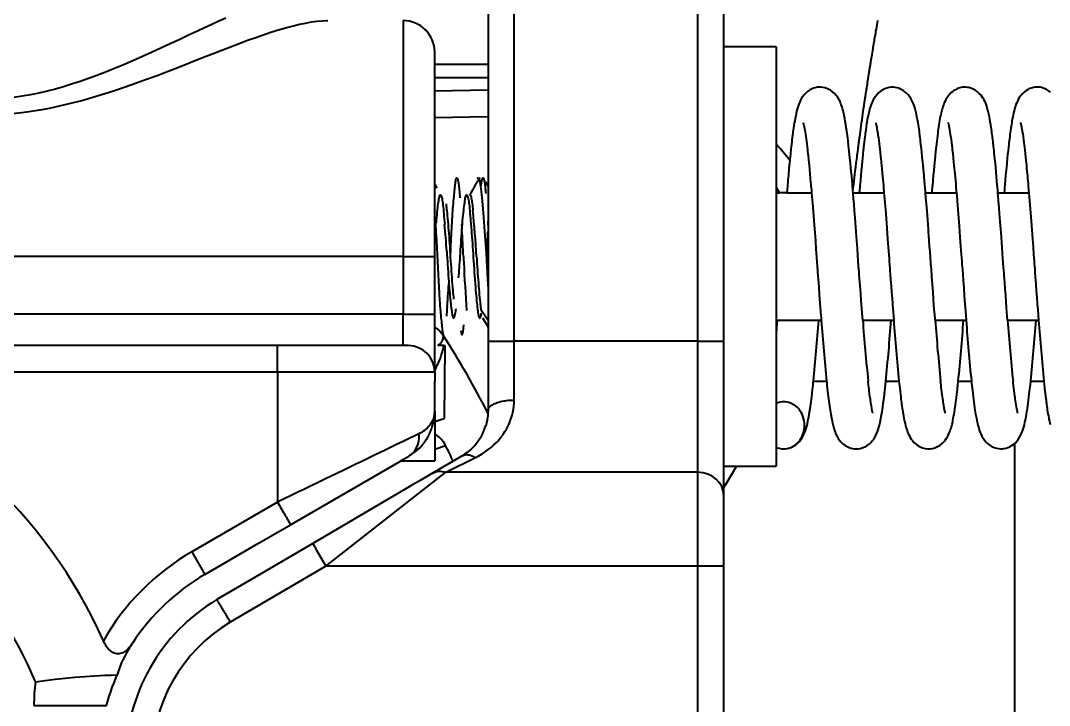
# Model space of a CAD drawing. Header units: millimetres. Extents: x 15 to 415, y 5 to 292.
# Drawn here: x 92.501 to 97.411, y 231.524 to 234.79 of the extents above; entities that cross this region are included whole.
import ezdxf

# ---------------------------------------------------------------- set-up
doc = ezdxf.new("R2010")
doc.units = ezdxf.units.MM
doc.layers.add('Geometries', color=7, linetype='Continuous')

msp = doc.modelspace()

# ---------------------------------------------------------------- linework, layer by layer
at = {"layer": 'Geometries', "linetype": 'Continuous', "lineweight": 40}
for p, q in [((95.7319, 236.762), (95.7319, 233.262)), ((94.8569, 233.8051), (94.8569, 236.4189)), ((95.8569, 234.6649), (95.8569, 235.7522)), ((94.7319, 235.4164), (94.7319, 234.5812)), ((94.3272, 234.7899), (94.3272, 233.6649)), ((94.4772, 234.5812), (94.4772, 234.6399)), ((95.8569, 233.262), (95.8569, 234.6649)), ((96.1069, 234.6649), (95.8569, 234.6649)), ((96.1069, 234.6649), (96.1069, 234.201)), ((94.7319, 234.5812), (94.4772, 234.5812)), ((94.4772, 234.5187), (94.4772, 234.5812)), ((94.7319, 234.5812), (94.7319, 234.5187)), ((94.4772, 234.5187), (94.7319, 234.5187)), ((94.4772, 234.4533), (94.4772, 234.5187)), ((94.7319, 234.5187), (94.7319, 234.4577)), ((94.7319, 234.4577), (94.4772, 234.4533)), ((94.4772, 234.3283), (94.4772, 234.4533)), ((94.7319, 234.4577), (94.7319, 234.3327)), ((94.4772, 234.3283), (94.7319, 234.3327)), ((94.4772, 233.722), (94.4772, 234.3283)), ((94.7319, 234.3327), (94.7319, 234.0005)), ((96.1069, 234.201), (96.1069, 233.9964)), ((94.6929, 234.0424), (94.6874, 234.0329)), ((94.4773, 234.0081), (94.4873, 233.9909)), ((94.7319, 234.0005), (94.7213, 234.0187)), ((94.7319, 234.0005), (94.7319, 233.5551)), ((96.1069, 233.9964), (96.1069, 233.9686)), ((96.4742, 233.9688), (96.4732, 233.9808)), ((94.6457, 233.9587), (94.6463, 233.9586)), ((96.1069, 233.9686), (96.1232, 233.9686)), ((96.1069, 233.9686), (96.1069, 233.3611)), ((96.158, 233.9686), (96.1232, 233.9686)), ((96.158, 233.9686), (96.2514, 233.9686)), ((96.2514, 233.9686), (96.276, 233.9686)), ((96.2791, 233.9323), (96.2799, 233.9219)), ((96.4742, 233.9686), (96.5037, 233.9686)), ((96.5037, 233.9686), (96.6217, 233.9686)), ((96.8199, 233.9686), (96.8495, 233.9686)), ((96.8495, 233.9686), (96.9674, 233.9686)), ((97.1656, 233.9686), (97.1952, 233.9686)), ((97.1952, 233.9686), (97.3131, 233.9686)), ((94.5323, 233.9079), (94.5328, 233.9033)), ((94.5328, 233.9033), (94.5333, 233.8983)), ((94.6487, 233.8331), (94.6495, 233.8234)), ((94.8569, 233.5145), (94.8569, 233.8051)), ((94.4772, 233.6649), (94.4772, 233.722)), ((94.3272, 233.6649), (92.0537, 233.6649)), ((94.3272, 233.6649), (94.3272, 233.3899)), ((94.3272, 233.6649), (94.4333, 233.6649)), ((94.4333, 233.6649), (94.4772, 233.6649)), ((94.4772, 233.3899), (94.4772, 233.6649)), ((94.7238, 233.6649), (94.7243, 233.6537)), ((94.7319, 233.5551), (94.7319, 233.4149)), ((94.8569, 233.262), (94.8569, 233.5145)), ((96.3161, 233.44), (96.3188, 233.4047)), ((94.3272, 233.3899), (92.0537, 233.3899)), ((94.3272, 233.3899), (94.4772, 233.3899)), ((94.3272, 233.2399), (94.3272, 233.3899)), ((94.4772, 233.3299), (94.4772, 233.3899)), ((94.5038, 233.417), (94.5041, 233.4133)), ((94.5369, 233.413), (94.5373, 233.4195)), ((94.5376, 233.4248), (94.5373, 233.4195)), ((94.5775, 233.4045), (94.5786, 233.4127)), ((94.579, 233.4161), (94.5786, 233.4127)), ((94.6817, 233.4133), (94.6821, 233.4108)), ((94.7211, 233.3753), (94.6977, 233.4104)), ((94.7319, 233.4149), (94.7319, 233.262)), ((96.3188, 233.4047), (96.3193, 233.3978)), ((94.7319, 233.3592), (94.7211, 233.3753)), ((96.1069, 233.3611), (96.112, 233.3611)), ((96.1069, 233.3611), (96.1069, 233.2965)), ((96.112, 233.3611), (96.1788, 233.3611)), ((96.1788, 233.3611), (96.301, 233.3611)), ((96.301, 233.3611), (96.3101, 233.3611)), ((96.3101, 233.3611), (96.3221, 233.3611)), ((96.5202, 233.3611), (96.6558, 233.3611)), ((96.6558, 233.3611), (96.6679, 233.3611)), ((96.8659, 233.3611), (97.0016, 233.3611)), ((97.0016, 233.3611), (97.0136, 233.3611)), ((97.2116, 233.3611), (97.3473, 233.3611)), ((97.3473, 233.3611), (97.3593, 233.3611)), ((94.4772, 233.1495), (94.4772, 233.3299)), ((96.1069, 233.2965), (96.1069, 232.9645)), ((94.7319, 233.262), (94.8569, 233.262)), ((94.7319, 233.262), (94.7319, 232.9304)), ((95.7319, 233.262), (94.8569, 233.262)), ((94.8569, 232.9806), (94.8569, 233.262)), ((95.7319, 233.262), (95.8569, 233.262)), ((95.7319, 233.262), (95.7319, 232.6361)), ((95.8569, 232.6649), (95.8569, 233.262)), ((93.7272, 233.2399), (91.9402, 233.2399)), ((93.7272, 233.1149), (93.7272, 233.2399)), ((94.3272, 233.2399), (93.7272, 233.2399)), ((94.3522, 233.2399), (94.3272, 233.2399)), ((94.4923, 233.2399), (94.4925, 233.24)), ((94.5207, 233.2399), (94.4923, 233.2399)), ((94.5208, 233.2399), (94.5273, 233.2399)), ((94.4772, 233.1149), (94.4772, 233.1495)), ((91.4876, 233.1149), (93.7272, 233.1149)), ((93.7272, 233.1149), (93.7272, 232.4941)), ((93.7272, 233.1149), (94.4772, 233.1149)), ((94.4772, 233.1149), (94.4772, 233.0819)), ((94.4772, 233.0819), (94.4772, 233.0708)), ((94.4772, 232.9281), (94.4772, 233.0708)), ((96.2849, 233.0708), (96.3474, 233.0708)), ((96.6306, 233.0708), (96.6931, 233.0708)), ((96.9763, 233.0708), (97.0388, 233.0708)), ((97.322, 233.0708), (97.3845, 233.0708)), ((96.1069, 232.9645), (96.1069, 232.7556)), ((94.4772, 232.9281), (94.4772, 232.9264)), ((94.4772, 232.9281), (94.4772, 232.928)), ((94.4772, 232.928), (94.4772, 232.878)), ((94.4673, 232.8584), (94.4677, 232.86)), ((94.4673, 232.8581), (94.4674, 232.8586)), ((94.4717, 232.8762), (94.4712, 232.8739)), ((94.4772, 232.8779), (94.4717, 232.8761)), ((94.4717, 232.8761), (94.4717, 232.8761)), ((94.4772, 232.878), (94.4772, 232.8779)), ((94.4772, 232.8779), (94.4772, 232.8194)), ((94.4772, 232.8194), (94.4772, 232.746)), ((94.4772, 232.746), (94.5295, 232.7637)), ((94.6689, 232.7642), (94.6685, 232.7638)), ((96.1069, 232.7556), (96.1069, 232.6649)), ((97.2469, 227.4048), (97.2469, 232.7755)), ((94.3147, 232.6899), (94.3456, 232.7078)), ((94.3456, 232.7078), (94.3525, 232.7118)), ((94.4772, 232.746), (94.4772, 232.6899)), ((94.5307, 232.6361), (94.6715, 232.7061)), ((94.6083, 232.7147), (94.5654, 232.6896)), ((93.7898, 232.3859), (94.3145, 232.6898)), ((94.3145, 232.6898), (94.3147, 232.6899)), ((94.3147, 232.6899), (94.4772, 232.6899)), ((94.5654, 232.6896), (94.4675, 232.6322)), ((95.8569, 232.6649), (95.9181, 232.6649)), ((95.8569, 232.5631), (95.8569, 232.6649)), ((95.9181, 232.6649), (95.8615, 232.5708)), ((95.9181, 232.6649), (96.1069, 232.6649)), ((93.9585, 232.1891), (94.5307, 232.6361)), ((94.4675, 232.6322), (94.4084, 232.5976)), ((95.7319, 232.6361), (94.5307, 232.6361)), ((95.7319, 232.6361), (95.7319, 232.1891)), ((94.3629, 232.5709), (94.093, 232.4128)), ((94.4084, 232.5976), (94.3629, 232.5709)), ((95.8569, 232.5631), (95.8615, 232.5708)), ((95.8569, 232.5244), (95.8569, 232.5631)), ((95.8569, 232.1891), (95.8569, 232.5244)), ((93.7272, 232.4941), (93.318, 232.2571)), ((94.093, 232.4128), (93.8953, 232.2969)), ((93.629, 232.2928), (93.7898, 232.3859)), ((93.3807, 232.1489), (93.629, 232.2928)), ((93.8953, 232.2969), (93.6233, 232.1376)), ((93.8953, 232.2969), (93.9138, 232.2653)), ((93.9138, 232.2653), (93.9585, 232.1891)), ((93.318, 232.2571), (93.3807, 232.1489)), ((93.9585, 232.1891), (93.5018, 231.9215)), ((95.7319, 232.1891), (93.9585, 232.1891)), ((95.7319, 232.1891), (95.7319, 228.5823)), ((95.8569, 232.1891), (95.7319, 232.1891)), ((95.8569, 230.9783), (95.8569, 232.1891)), ((93.6233, 232.1376), (93.4383, 232.0291)), ((93.5018, 231.9215), (93.5018, 231.9215)), ((92.5647, 231.5244), (92.9113, 231.5244))]:
    msp.add_line(p, q, dxfattribs=at)
at = {"layer": 'Geometries', "linetype": 'Continuous', "lineweight": 40, "flags": 128}
for points in [[(93.4801, 234.8013), (93.4471, 234.7865), (93.4135, 234.7713), (93.3793, 234.7555), (93.3446, 234.7394), (93.3031, 234.7199), (93.2608, 234.7001), (93.2178, 234.68), (93.1742, 234.6597), (93.129, 234.6391), (93.0832, 234.6184), (93.0367, 234.598), (92.9895, 234.5777), (92.9415, 234.5579), (92.9031, 234.5426), (92.8643, 234.5277), (92.8249, 234.5133), (92.785, 234.4994), (92.7447, 234.4863), (92.7062, 234.4745), (92.6673, 234.4636), (92.6281, 234.4535), (92.5885, 234.4444), (92.5488, 234.4363), (92.5087, 234.4293), (92.4685, 234.4236)], [(92.5966, 234.3648), (92.6388, 234.3727), (92.6867, 234.3829), (92.7406, 234.3956), (92.7939, 234.4095), (92.8465, 234.4244), (92.8984, 234.4402), (92.9494, 234.4566), (92.9995, 234.4735), (93.0489, 234.4908), (93.0974, 234.5084), (93.152, 234.5288), (93.2058, 234.5493), (93.2586, 234.5698), (93.3106, 234.5901), (93.3616, 234.6102), (93.4116, 234.6299), (93.4607, 234.649), (93.5028, 234.6653), (93.5441, 234.6809), (93.5845, 234.6958), (93.6241, 234.71), (93.6627, 234.7233), (93.7002, 234.7357), (93.7367, 234.747), (93.7721, 234.7572), (93.8029, 234.7654), (93.8326, 234.7725), (93.8614, 234.7784), (93.8891, 234.7833), (93.9157, 234.7868), (93.9408, 234.789), (93.9648, 234.7899), (93.9675, 234.7899)], [(96.4733, 233.9802), (96.4754, 233.9981), (96.4771, 234.0121), (96.4788, 234.0262), (96.4806, 234.0407), (96.4824, 234.0556), (96.4846, 234.0734), (96.4869, 234.0917), (96.4893, 234.1105), (96.4918, 234.1298), (96.4929, 234.1387), (96.4941, 234.1477), (96.4953, 234.1568), (96.4965, 234.1659), (96.4977, 234.175), (96.4988, 234.1833), (96.4998, 234.1909), (96.5007, 234.1976), (96.5015, 234.2037), (96.5022, 234.2091), (96.5028, 234.2138), (96.5031, 234.2159), (96.5033, 234.2175), (96.5035, 234.2189), (96.5037, 234.2208), (96.5041, 234.2233), (96.5045, 234.2266), (96.5051, 234.2305), (96.5057, 234.2352), (96.5064, 234.2405), (96.5072, 234.2465), (96.5081, 234.2527), (96.5089, 234.259), (96.513, 234.2884), (96.515, 234.3024), (96.5169, 234.3164), (96.5189, 234.3304), (96.5209, 234.3441), (96.5228, 234.3573), (96.5246, 234.3696), (96.5257, 234.3773), (96.5268, 234.3846), (96.5278, 234.3916), (96.5288, 234.3983), (96.5293, 234.402), (96.5298, 234.4054), (96.5303, 234.4082), (96.5306, 234.4106), (96.5309, 234.4126), (96.5313, 234.4151), (96.5317, 234.4183), (96.5323, 234.4221), (96.533, 234.4266), (96.5338, 234.4318), (96.5347, 234.4377), (96.5356, 234.4439), (96.5366, 234.4503), (96.5375, 234.4565), (96.5384, 234.4625), (96.5393, 234.4683), (96.5408, 234.4782), (96.5422, 234.4875), (96.5436, 234.4961), (96.5448, 234.5041), (96.5461, 234.5121), (96.5477, 234.5227), (96.5495, 234.5338), (96.5502, 234.5383), (96.5509, 234.5426), (96.5514, 234.5462), (96.5519, 234.5491), (96.5522, 234.5509), (96.5524, 234.5523), (96.5526, 234.5535), (96.5529, 234.5551), (96.5532, 234.557), (96.5537, 234.5602), (96.5543, 234.5641), (96.555, 234.5687), (96.5557, 234.5731), (96.5565, 234.578), (96.5574, 234.5834), (96.5583, 234.5889), (96.5592, 234.5943), (96.56, 234.5995), (96.5608, 234.6046), (96.5617, 234.6096), (96.5633, 234.6196), (96.5649, 234.629), (96.5663, 234.6379), (96.5679, 234.6473), (96.5693, 234.6559), (96.5706, 234.6637), (96.5718, 234.6708), (96.5729, 234.677), (96.5738, 234.6824), (96.5747, 234.6881), (96.5758, 234.6941), (96.5769, 234.7006), (96.5781, 234.708), (96.5793, 234.7149), (96.5806, 234.7224), (96.582, 234.7305), (96.5835, 234.7393), (96.5852, 234.7489), (96.587, 234.7592), (96.5887, 234.7689), (96.5905, 234.7792), (96.5924, 234.7901)], [(96.4732, 233.9808), (96.4727, 233.9874), (96.4719, 233.9972), (96.4708, 234.0099), (96.4693, 234.0271), (96.4675, 234.0476), (96.4653, 234.071), (96.4616, 234.1107), (96.4593, 234.1337), (96.4557, 234.168), (96.453, 234.1927), (96.4503, 234.2162), (96.447, 234.2423), (96.4444, 234.2622), (96.4417, 234.2807), (96.4395, 234.2949), (96.437, 234.3103), (96.4346, 234.3235), (96.432, 234.3369), (96.4303, 234.3448), (96.4282, 234.3538), (96.4261, 234.3623), (96.4242, 234.3692), (96.4216, 234.3778), (96.4193, 234.3848), (96.4173, 234.3904), (96.4148, 234.3966), (96.4118, 234.4036), (96.4093, 234.4088), (96.4061, 234.4148), (96.4006, 234.4239), (96.394, 234.433), (96.386, 234.442), (96.3765, 234.4506), (96.366, 234.4581), (96.3556, 234.4637), (96.3417, 234.469), (96.3304, 234.4716), (96.3185, 234.4728), (96.3112, 234.4727), (96.3037, 234.4719), (96.293, 234.4698), (96.2848, 234.4672), (96.2763, 234.4636), (96.2679, 234.4592), (96.2569, 234.4517), (96.2481, 234.444), (96.2409, 234.4364), (96.2344, 234.4281), (96.2287, 234.4195), (96.2237, 234.4105), (96.2194, 234.4015), (96.2151, 234.391), (96.2118, 234.3818), (96.2088, 234.3723), (96.2063, 234.3632), (96.2043, 234.3553), (96.2022, 234.3462), (96.2004, 234.3378), (96.1987, 234.3295), (96.1973, 234.3224), (96.1956, 234.3126), (96.1936, 234.3008), (96.1921, 234.2914), (96.1911, 234.2848), (96.19, 234.2778), (96.1887, 234.2684), (96.1873, 234.2584), (96.1863, 234.2512), (96.1854, 234.244), (96.184, 234.2327), (96.1826, 234.2221), (96.1815, 234.2127), (96.1799, 234.1984), (96.1776, 234.1783), (96.175, 234.1534), (96.1725, 234.1289), (96.1719, 234.123)], [(96.8199, 233.9692), (96.8195, 233.9732), (96.818, 233.9918), (96.8169, 234.0052), (96.8147, 234.0298), (96.8138, 234.0405), (96.8128, 234.052), (96.8115, 234.0658), (96.8101, 234.0817), (96.8084, 234.0996), (96.8068, 234.1157), (96.806, 234.1244), (96.8044, 234.14), (96.8021, 234.1618), (96.8004, 234.1779), (96.7991, 234.1894), (96.7982, 234.1974), (96.7976, 234.203), (96.7966, 234.2117), (96.7955, 234.221), (96.7943, 234.2303), (96.7932, 234.2389), (96.7904, 234.2604), (96.7872, 234.2829), (96.784, 234.3029), (96.7813, 234.3183), (96.7791, 234.3303), (96.7762, 234.3441), (96.7733, 234.3569), (96.7699, 234.3695), (96.7667, 234.38), (96.7619, 234.3934), (96.7563, 234.4062), (96.7493, 234.419), (96.744, 234.4272), (96.737, 234.4361), (96.7292, 234.4442), (96.7216, 234.4507), (96.7127, 234.457), (96.7007, 234.4635), (96.6922, 234.467), (96.684, 234.4694), (96.6752, 234.4712), (96.6675, 234.472), (96.6581, 234.4721), (96.6468, 234.4708), (96.6396, 234.4693), (96.6351, 234.468), (96.6297, 234.4662), (96.6232, 234.4634), (96.6156, 234.4595), (96.6103, 234.4563), (96.6029, 234.451), (96.5942, 234.4436), (96.5887, 234.4379), (96.5821, 234.4299), (96.5767, 234.4222), (96.5722, 234.4148), (96.567, 234.4047), (96.5639, 234.3979), (96.5604, 234.3893), (96.5575, 234.381), (96.5548, 234.3727), (96.5526, 234.3649), (96.5508, 234.3579), (96.5489, 234.3501), (96.5471, 234.3422), (96.5452, 234.3333), (96.5436, 234.3254), (96.5419, 234.3162), (96.5403, 234.307), (96.5386, 234.2966), (96.537, 234.2863), (96.536, 234.2796), (96.5346, 234.2699), (96.5328, 234.2575), (96.5321, 234.252), (96.5312, 234.2455), (96.5301, 234.2364), (96.5285, 234.2239), (96.5266, 234.2076), (96.5258, 234.2003), (96.5251, 234.1947), (96.5244, 234.188), (96.5235, 234.1801), (96.5226, 234.1718), (96.5203, 234.1496), (96.5185, 234.1326), (96.5172, 234.1189), (96.5152, 234.0983), (96.513, 234.0752), (96.5108, 234.0504), (96.5091, 234.0314), (96.5075, 234.0131), (96.5067, 234.0036), (96.506, 233.9956), (96.505, 233.9831), (96.5038, 233.9687)], [(97.1656, 233.9688), (97.1655, 233.9702), (97.1645, 233.9827), (97.1637, 233.9921), (97.1632, 233.9983), (97.163, 234.0002), (97.1628, 234.0018), (97.1625, 234.0056), (97.1608, 234.0253), (97.159, 234.0459), (97.1572, 234.0666), (97.1551, 234.0886), (97.1532, 234.1094), (97.1521, 234.1201), (97.1511, 234.1304), (97.1496, 234.1452), (97.1482, 234.1586), (97.147, 234.1704), (97.1458, 234.1806), (97.1449, 234.189), (97.1442, 234.1951), (97.1438, 234.199), (97.1432, 234.2043), (97.142, 234.2138), (97.1409, 234.2235), (97.1399, 234.2316), (97.139, 234.2388), (97.1381, 234.2455), (97.137, 234.2537), (97.1358, 234.2626), (97.1345, 234.2717), (97.1335, 234.2788), (97.1313, 234.2932), (97.1291, 234.3066), (97.1271, 234.3179), (97.1246, 234.3311), (97.1222, 234.343), (97.1204, 234.3508), (97.1185, 234.3588), (97.1164, 234.3666), (97.1142, 234.3744), (97.112, 234.3815), (97.1087, 234.3908), (97.1055, 234.3987), (97.1027, 234.4048), (97.0991, 234.4121), (97.0951, 234.4192), (97.0908, 234.4258), (97.0847, 234.4339), (97.0767, 234.4427), (97.0666, 234.4516), (97.0566, 234.4584), (97.0475, 234.4633), (97.0363, 234.4678), (97.0271, 234.4704), (97.0202, 234.4716), (97.0108, 234.4724), (96.9961, 234.4717), (96.984, 234.4692), (96.9727, 234.4654), (96.9622, 234.4604), (96.9549, 234.4559), (96.948, 234.4509), (96.941, 234.4449), (96.9336, 234.4373), (96.929, 234.4316), (96.923, 234.4233), (96.9176, 234.4144), (96.9132, 234.4059), (96.9096, 234.3982), (96.9066, 234.3907), (96.9042, 234.3841), (96.9023, 234.3783), (96.9004, 234.3721), (96.899, 234.3672), (96.8974, 234.3612), (96.8961, 234.3563), (96.8947, 234.3504), (96.8926, 234.3411), (96.8905, 234.3309), (96.8889, 234.323), (96.8872, 234.3133), (96.8854, 234.3031), (96.8837, 234.2928), (96.8821, 234.282), (96.8807, 234.2726), (96.8792, 234.2622), (96.8779, 234.2527), (96.8763, 234.2403), (96.8747, 234.2272), (96.8732, 234.215), (96.8715, 234.2009), (96.8702, 234.1888), (96.8677, 234.1658), (96.8655, 234.1448), (96.8636, 234.1261), (96.8623, 234.113), (96.8607, 234.0964), (96.8588, 234.0758), (96.8566, 234.0519), (96.8542, 234.0247), (96.8525, 234.0043), (96.8517, 233.9953), (96.8505, 233.9804), (96.8495, 233.9692)], [(97.4165, 234.4487), (97.4106, 234.4534), (97.4051, 234.4572), (97.3964, 234.4623), (97.3868, 234.4666), (97.378, 234.4696), (97.3664, 234.4721), (97.3541, 234.4731), (97.342, 234.4723), (97.3297, 234.4699), (97.3184, 234.466), (97.3067, 234.4603), (97.2986, 234.4552), (97.2918, 234.45), (97.287, 234.4457), (97.2819, 234.4407), (97.2777, 234.436), (97.2733, 234.4304), (97.2673, 234.4217), (97.2628, 234.4141), (97.2585, 234.4056), (97.2552, 234.3983), (97.2517, 234.3895), (97.2491, 234.3821), (97.2466, 234.3742), (97.2443, 234.3661), (97.2415, 234.3551), (97.2398, 234.3479), (97.238, 234.3398), (97.2361, 234.3304), (97.234, 234.3196), (97.2325, 234.3114), (97.2313, 234.304), (97.2297, 234.2946), (97.2283, 234.2851), (97.227, 234.2763), (97.2255, 234.2661), (97.224, 234.2554), (97.223, 234.2478), (97.2218, 234.2386), (97.2201, 234.2249), (97.2179, 234.2064), (97.217, 234.1987), (97.2156, 234.1866), (97.2138, 234.1698), (97.2116, 234.149), (97.21, 234.1334), (97.2092, 234.1247), (97.2085, 234.1181), (97.2074, 234.1063), (97.206, 234.0917), (97.2047, 234.0775), (97.2034, 234.0639), (97.2023, 234.0508), (97.2003, 234.0281), (97.1987, 234.01), (97.1983, 234.005), (97.1974, 233.9953), (97.1962, 233.9801), (97.1953, 233.9694)], [(92.0279, 234.3648), (92.0423, 234.3624), (92.0914, 234.3552), (92.1407, 234.3492), (92.1903, 234.3447), (92.2401, 234.3416), (92.2908, 234.3399), (92.3415, 234.3399), (92.3921, 234.3415), (92.4426, 234.3448), (92.4928, 234.3497), (92.5418, 234.356), (92.5904, 234.3638), (92.5966, 234.3648)], [(96.2359, 234.3023), (96.236, 234.3021), (96.2365, 234.3004), (96.2378, 234.2955), (96.239, 234.2901), (96.2405, 234.283), (96.2419, 234.2756), (96.2434, 234.2671), (96.2449, 234.2582), (96.2464, 234.2485), (96.2481, 234.2372), (96.2496, 234.2269), (96.2511, 234.2156), (96.2528, 234.2018), (96.2546, 234.1878), (96.256, 234.1759), (96.2574, 234.1635), (96.2593, 234.1467), (96.2612, 234.1283), (96.2629, 234.1123), (96.264, 234.101), (96.266, 234.0806), (96.2681, 234.0588), (96.27, 234.0375), (96.2715, 234.0215), (96.2726, 234.0089), (96.2732, 234.0014), (96.2738, 233.9944), (96.275, 233.9815), (96.276, 233.9687)], [(96.5818, 234.3022), (96.5819, 234.302), (96.5823, 234.3006), (96.5835, 234.2958), (96.5853, 234.288), (96.5874, 234.2774), (96.5898, 234.2633), (96.5915, 234.2533), (96.5927, 234.245), (96.5948, 234.2307), (96.5964, 234.2189), (96.5983, 234.2043), (96.6003, 234.1876), (96.6015, 234.178), (96.6036, 234.1592), (96.6054, 234.1427), (96.6068, 234.1297), (96.6078, 234.1197), (96.6086, 234.1122), (96.6099, 234.0989), (96.6115, 234.0831), (96.6132, 234.0654), (96.6151, 234.0447), (96.6172, 234.0211), (96.6187, 234.0036), (96.6194, 233.9964), (96.6201, 233.9876), (96.6213, 233.9733), (96.6217, 233.9687)], [(96.9274, 234.3024), (96.9274, 234.3024), (96.9276, 234.3017), (96.928, 234.3005), (96.9283, 234.2993), (96.9289, 234.2972), (96.9293, 234.2953), (96.93, 234.2925), (96.9304, 234.2905), (96.9311, 234.2875), (96.9326, 234.2798), (96.9346, 234.2692), (96.9364, 234.2581), (96.9381, 234.2473), (96.9403, 234.232), (96.9415, 234.2234), (96.9435, 234.2088), (96.9452, 234.195), (96.9463, 234.1859), (96.9476, 234.1748), (96.9495, 234.1577), (96.9521, 234.1342), (96.9539, 234.1161), (96.9558, 234.0975), (96.9581, 234.0737), (96.9608, 234.0441), (96.9625, 234.0253), (96.9638, 234.011), (96.9644, 234.0036), (96.9652, 233.9944), (96.9668, 233.9761), (96.9674, 233.9688)], [(97.2731, 234.3026), (97.2732, 234.3026), (97.2734, 234.3019), (97.2738, 234.3004), (97.2747, 234.2968), (97.2755, 234.2936), (97.2764, 234.2896), (97.2774, 234.285), (97.2786, 234.2786), (97.2799, 234.2716), (97.2818, 234.2607), (97.2836, 234.2493), (97.2856, 234.2359), (97.2873, 234.2236), (97.2893, 234.2079), (97.2909, 234.1955), (97.2921, 234.185), (97.2937, 234.1715), (97.2955, 234.1555), (97.2974, 234.138), (97.299, 234.1227), (97.3001, 234.1112), (97.3012, 234.101), (97.3025, 234.0876), (97.3041, 234.0703), (97.305, 234.0604), (97.3061, 234.0493), (97.3072, 234.037), (97.3083, 234.0241), (97.3092, 234.0147), (97.3103, 234.0018), (97.3121, 233.9804), (97.313, 233.9697)], [(96.1719, 234.123), (96.1707, 234.1108), (96.1696, 234.0994), (96.1682, 234.0849), (96.1668, 234.0699)], [(94.5713, 233.9702), (94.5722, 233.979), (94.573, 233.9873), (94.5738, 233.9949), (94.5746, 234.0023), (94.5754, 234.009), (94.5761, 234.0151), (94.5768, 234.0205), (94.5775, 234.0251), (94.5782, 234.0291), (94.5789, 234.0325), (94.5796, 234.0353), (94.5803, 234.0375), (94.5811, 234.0389), (94.5819, 234.0397), (94.5828, 234.0399), (94.5836, 234.0393), (94.5846, 234.0381), (94.5855, 234.0363), (94.5865, 234.0338), (94.5875, 234.0306), (94.5885, 234.0267), (94.5895, 234.0221), (94.5905, 234.0169), (94.5914, 234.0112), (94.5923, 234.005), (94.5932, 233.9981), (94.594, 233.9906), (94.5948, 233.9824), (94.5956, 233.9735), (94.5964, 233.9641), (94.5971, 233.9542), (94.5978, 233.944)], [(94.6874, 234.0329), (94.6827, 234.0248), (94.677, 234.0149), (94.6709, 234.0044), (94.6645, 233.9933), (94.6576, 233.9814), (94.6503, 233.9689), (94.6431, 233.9565)], [(94.6813, 234.0382), (94.6837, 234.0399), (94.6904, 234.0272), (94.6971, 233.9898), (94.7037, 233.9302), (94.7104, 233.8525), (94.7171, 233.762), (94.7238, 233.6649)], [(94.699, 234.0017), (94.6998, 234.0082), (94.7005, 234.0142), (94.7013, 234.0196), (94.7022, 234.0244), (94.703, 234.0286), (94.7035, 234.0305)], [(94.7035, 234.0305), (94.7039, 234.0322), (94.7048, 234.0351), (94.7057, 234.0373), (94.7066, 234.0388), (94.7074, 234.0397), (94.7082, 234.0399), (94.7091, 234.0394), (94.7099, 234.0383), (94.7108, 234.0365), (94.7117, 234.034), (94.7125, 234.0308), (94.7134, 234.0271), (94.7143, 234.0228), (94.7151, 234.0178), (94.716, 234.0122), (94.7168, 234.0058), (94.7177, 233.9988), (94.7185, 233.9912), (94.7192, 233.983), (94.72, 233.9745), (94.7208, 233.9654)], [(96.1653, 234.0535), (96.1652, 234.0513), (96.1635, 234.0328), (96.1622, 234.0179), (96.1613, 234.008), (96.1605, 233.9975), (96.1595, 233.9868)], [(96.1668, 234.0699), (96.1667, 234.0688), (96.1653, 234.0535)], [(96.1595, 233.9868), (96.1592, 233.983), (96.1581, 233.9693)], [(94.4852, 233.8247), (94.4864, 233.8381), (94.4875, 233.851), (94.4887, 233.8637), (94.4899, 233.8758), (94.491, 233.8871), (94.4921, 233.8974), (94.4931, 233.9071), (94.4942, 233.9159), (94.4953, 233.9242), (94.4964, 233.9317), (94.4974, 233.9383), (94.4985, 233.9438), (94.4995, 233.9485), (94.5005, 233.9524), (94.5015, 233.9554), (94.5026, 233.9574), (94.5038, 233.9585), (94.505, 233.9586), (94.5062, 233.9579), (94.5075, 233.9562), (94.5088, 233.9536), (94.5101, 233.95), (94.5114, 233.9455), (94.5126, 233.9402), (94.5137, 233.9341), (94.5148, 233.9272), (94.5158, 233.9191), (94.5168, 233.9103), (94.5178, 233.9007), (94.5188, 233.8906), (94.5197, 233.8798), (94.5207, 233.8683), (94.5217, 233.8559), (94.5228, 233.8429), (94.5239, 233.8292), (94.525, 233.817)], [(94.5665, 233.9173), (94.5675, 233.929), (94.5685, 233.9401)], [(94.5685, 233.9401), (94.5685, 233.9401), (94.5695, 233.9507)], [(94.5695, 233.9507), (94.5704, 233.9609), (94.5713, 233.9702)], [(94.6073, 233.7939), (94.6083, 233.8069), (94.6095, 233.8213), (94.6107, 233.8353), (94.612, 233.8486), (94.6133, 233.861), (94.6145, 233.8729), (94.6158, 233.8841), (94.617, 233.8949), (94.6182, 233.9049), (94.6194, 233.9142), (94.6204, 233.9224), (94.6215, 233.9299), (94.6225, 233.9365), (94.6235, 233.9425), (94.6244, 233.9475), (94.6254, 233.9517), (94.6264, 233.9548), (94.6274, 233.957), (94.6284, 233.9583), (94.6296, 233.9587), (94.6308, 233.9581), (94.632, 233.9566), (94.6333, 233.9543), (94.6345, 233.951), (94.6358, 233.9469), (94.6371, 233.9417), (94.6383, 233.9356), (94.6395, 233.9287), (94.6407, 233.9211), (94.6417, 233.9127), (94.6427, 233.9035), (94.6437, 233.8933), (94.6447, 233.8824), (94.6457, 233.8707), (94.6467, 233.8588), (94.6477, 233.8462), (94.6487, 233.8331)], [(94.6463, 233.9586), (94.6475, 233.9575), (94.6487, 233.9556), (94.6498, 233.9528), (94.6509, 233.949), (94.652, 233.9445), (94.6532, 233.9388), (94.6543, 233.9323), (94.6553, 233.9249), (94.6561, 233.9192), (94.6571, 233.9108), (94.6581, 233.9017), (94.6591, 233.8919), (94.6598, 233.885)], [(96.276, 233.9687), (96.2762, 233.9665), (96.2775, 233.9508), (96.2789, 233.9345), (96.2791, 233.9323)], [(96.489, 233.7803), (96.4837, 233.8497), (96.4811, 233.883), (96.4787, 233.9141), (96.4764, 233.9419), (96.4744, 233.9664), (96.4742, 233.9688)], [(96.6217, 233.9687), (96.6228, 233.9553), (96.6243, 233.9377), (96.6257, 233.9207), (96.627, 233.9043), (96.6283, 233.8885), (96.6316, 233.8466), (96.6352, 233.7994), (96.6391, 233.7473), (96.642, 233.7091), (96.6446, 233.673), (96.6459, 233.6558), (96.6471, 233.6401), (96.648, 233.627), (96.6484, 233.6214), (96.6487, 233.6174), (96.649, 233.6141), (96.6494, 233.6077), (96.6502, 233.5976), (96.6515, 233.5793), (96.6533, 233.5549), (96.6555, 233.5258), (96.6577, 233.4957), (96.66, 233.4649), (96.6618, 233.4401)], [(96.8347, 233.7801), (96.8337, 233.7934), (96.8302, 233.8394), (96.827, 233.881), (96.8241, 233.9167), (96.8217, 233.9465), (96.8199, 233.9692)], [(96.9674, 233.9688), (96.9686, 233.9542), (96.9706, 233.9307), (96.9756, 233.868), (96.9801, 233.8101), (96.984, 233.7581), (96.9874, 233.7127), (96.9902, 233.6749), (96.9924, 233.6447), (96.9936, 233.6289), (96.9945, 233.6164), (96.9956, 233.6022), (96.9972, 233.5799), (96.9993, 233.5506), (97.002, 233.515), (97.0048, 233.4762), (97.0076, 233.44)], [(97.1804, 233.7798), (97.1779, 233.8135), (97.1735, 233.8701), (97.1713, 233.899), (97.1689, 233.9281), (97.1668, 233.9544), (97.1656, 233.9688)], [(97.313, 233.9697), (97.3149, 233.9477), (97.3178, 233.9116), (97.3209, 233.8736), (97.324, 233.8337), (97.3272, 233.7921), (97.3303, 233.7499), (97.3333, 233.7106), (97.3359, 233.6748), (97.3371, 233.6589), (97.3382, 233.6438), (97.3392, 233.6299), (97.34, 233.6201), (97.3403, 233.615), (97.3409, 233.6072), (97.342, 233.592), (97.3439, 233.5662), (97.3462, 233.5348), (97.3487, 233.5019), (97.351, 233.4703), (97.3533, 233.4394)], [(94.5313, 233.9167), (94.5318, 233.9124), (94.5323, 233.9079)], [(94.5333, 233.8983), (94.5339, 233.8931), (94.5344, 233.8877)], [(94.5344, 233.8877), (94.535, 233.8821), (94.5362, 233.8705)], [(94.5521, 233.658), (94.5528, 233.673), (94.5536, 233.6886), (94.5544, 233.7046), (94.5551, 233.7206), (94.5558, 233.7364), (94.5565, 233.7521), (94.5572, 233.7672), (94.5579, 233.7821), (94.5586, 233.7969), (94.5593, 233.8113), (94.5601, 233.826), (94.5609, 233.8403), (94.5618, 233.8543), (94.5627, 233.868), (94.5636, 233.8809), (94.5645, 233.8935), (94.5655, 233.9056), (94.5665, 233.9173)], [(96.2799, 233.9219), (96.2818, 233.8983), (96.2849, 233.8589), (96.2883, 233.8151), (96.2911, 233.7787), (96.294, 233.7398), (96.297, 233.6988), (96.2997, 233.6629), (96.3017, 233.6351), (96.3027, 233.6212), (96.3033, 233.6133), (96.304, 233.6041), (96.305, 233.5898), (96.3062, 233.5737), (96.3075, 233.5557), (96.3101, 233.5209), (96.313, 233.4819), (96.316, 233.4415), (96.3161, 233.44)], [(94.5362, 233.8705), (94.5374, 233.8585), (94.5374, 233.8585)], [(94.5374, 233.8585), (94.5386, 233.846), (94.5399, 233.8329), (94.5412, 233.8189)], [(94.7302, 233.8333), (94.7311, 233.8188), (94.7319, 233.8052)], [(94.4772, 233.7179), (94.4784, 233.7339), (94.4795, 233.7496), (94.4806, 233.7651), (94.4817, 233.7807), (94.4825, 233.7913)], [(94.4804, 233.823), (94.4814, 233.8083), (94.4824, 233.7933), (94.4825, 233.7913)], [(94.4825, 233.7913), (94.4834, 233.7781), (94.4844, 233.7627), (94.4854, 233.7468), (94.4864, 233.7308), (94.4873, 233.7147), (94.4882, 233.6981), (94.489, 233.6815), (94.4899, 233.6649), (94.4906, 233.6493), (94.4913, 233.6337), (94.492, 233.6182), (94.4927, 233.6028), (94.4934, 233.587), (94.4941, 233.5714), (94.4948, 233.5559), (94.4956, 233.5407), (94.4963, 233.5261), (94.4971, 233.5117), (94.4979, 233.4976), (94.4984, 233.4906)], [(94.5412, 233.8189), (94.5424, 233.8043), (94.5436, 233.7894), (94.5447, 233.7744), (94.5458, 233.7591), (94.5468, 233.7434), (94.5478, 233.7271), (94.5488, 233.7106), (94.5498, 233.6939), (94.5508, 233.6777), (94.5519, 233.6613), (94.5529, 233.6451), (94.5541, 233.6284), (94.5552, 233.6118), (94.5564, 233.5954), (94.5576, 233.5797), (94.5588, 233.5642), (94.5599, 233.549), (94.5611, 233.5338), (94.5622, 233.519), (94.5634, 233.5047), (94.5643, 233.4933), (94.5653, 233.4823), (94.5663, 233.4717), (94.5673, 233.4614)], [(94.5915, 233.5625), (94.5926, 233.5746), (94.5936, 233.5869), (94.5945, 233.5994), (94.5955, 233.612), (94.5965, 233.6251), (94.5974, 233.6383), (94.5983, 233.6516), (94.5992, 233.6649), (94.6002, 233.6812), (94.6012, 233.6974), (94.6022, 233.7136), (94.6032, 233.73), (94.6041, 233.7463), (94.6051, 233.7623), (94.6061, 233.7775), (94.6072, 233.7924), (94.6073, 233.7939)], [(94.6058, 233.8174), (94.6067, 233.803), (94.6073, 233.7939)], [(94.6495, 233.8234), (94.6499, 233.8191), (94.6511, 233.8046), (94.6523, 233.7896), (94.6524, 233.7888)], [(94.6524, 233.7888), (94.6535, 233.7747), (94.6548, 233.7594), (94.656, 233.7439), (94.6572, 233.7276), (94.6583, 233.7111)], [(94.7238, 233.6649), (94.7248, 233.6812), (94.7258, 233.6975), (94.7269, 233.7136), (94.728, 233.7301), (94.7292, 233.7463), (94.7303, 233.7623), (94.7315, 233.7775), (94.7319, 233.783)], [(96.5202, 233.3615), (96.5191, 233.3752), (96.5159, 233.4171), (96.513, 233.4549), (96.5105, 233.4885), (96.5077, 233.5268), (96.5054, 233.5579), (96.5036, 233.5815), (96.5029, 233.5914), (96.5021, 233.603), (96.5007, 233.6211), (96.4991, 233.6439), (96.4971, 233.6713), (96.4947, 233.7033), (96.489, 233.7795), (96.489, 233.7803)], [(96.8659, 233.3614), (96.8654, 233.3684), (96.8638, 233.3881), (96.8619, 233.4128), (96.8603, 233.4349), (96.8582, 233.4621), (96.8558, 233.4947), (96.853, 233.5317), (96.8516, 233.5506), (96.8504, 233.5674), (96.8493, 233.5819), (96.8485, 233.5933), (96.8482, 233.5973), (96.8477, 233.6038), (96.8469, 233.6156), (96.8454, 233.6351), (96.8436, 233.6606), (96.8416, 233.6871), (96.8396, 233.7137), (96.8377, 233.7403), (96.8357, 233.7669), (96.8347, 233.7801)], [(97.2117, 233.3609), (97.2086, 233.3999), (97.205, 233.4478), (97.2027, 233.4783), (97.2003, 233.5108), (97.1981, 233.5408), (97.1967, 233.5592), (97.1956, 233.5739), (97.1946, 233.5886), (97.1939, 233.5981), (97.1927, 233.6138), (97.1912, 233.634), (97.1896, 233.6562), (97.1878, 233.6804), (97.1859, 233.7065), (97.182, 233.7588), (97.1804, 233.7798)], [(94.5349, 233.6911), (94.536, 233.6744), (94.5371, 233.6575), (94.5381, 233.6408), (94.5391, 233.6245), (94.54, 233.6085), (94.541, 233.5925), (94.542, 233.5764), (94.543, 233.5605), (94.5441, 233.545), (94.5447, 233.5364)], [(94.6583, 233.7111), (94.6594, 233.6945), (94.6604, 233.6782)], [(94.6144, 233.6652), (94.6144, 233.6649), (94.6152, 233.6493), (94.6158, 233.6364)], [(94.6769, 233.6648), (94.6779, 233.649), (94.6789, 233.6332), (94.6799, 233.6175), (94.681, 233.6015), (94.6821, 233.5857), (94.6833, 233.5702), (94.6844, 233.5549), (94.6856, 233.54), (94.6867, 233.5254), (94.6878, 233.5109), (94.689, 233.4968), (94.6901, 233.4833), (94.6913, 233.4708), (94.6926, 233.4588), (94.6939, 233.4475), (94.6949, 233.4393), (94.6959, 233.4314), (94.6967, 233.424), (94.6973, 233.417), (94.6977, 233.4104)], [(94.5427, 233.505), (94.5436, 233.5192), (94.5446, 233.5337), (94.5448, 233.5364)], [(94.5447, 233.5364), (94.5452, 233.5304), (94.5464, 233.5161), (94.5476, 233.5023), (94.5489, 233.4886), (94.5502, 233.4755), (94.5515, 233.463), (94.5527, 233.4514), (94.5533, 233.4459)], [(94.67, 233.538), (94.6703, 233.5342), (94.6714, 233.5194), (94.6726, 233.505), (94.6738, 233.4916), (94.6749, 233.4787), (94.6761, 233.4664), (94.6773, 233.4543), (94.6785, 233.443)], [(94.7306, 233.5373), (94.7312, 233.526), (94.7319, 233.5149)], [(94.4984, 233.4906), (94.4988, 233.4838), (94.4993, 233.4754)], [(94.5395, 233.4561), (94.5399, 233.4629), (94.5408, 233.4766), (94.5417, 233.4906), (94.5427, 233.505)], [(94.4993, 233.4754), (94.4997, 233.4699), (94.5007, 233.4564), (94.5016, 233.4432), (94.5026, 233.4305), (94.5036, 233.4185), (94.5038, 233.417)], [(94.5376, 233.4248), (94.5383, 233.437), (94.5391, 233.4495), (94.5395, 233.4561)], [(94.5533, 233.4459), (94.5539, 233.4405), (94.5551, 233.4304), (94.5562, 233.4206), (94.5573, 233.4117), (94.5584, 233.4036), (94.5593, 233.3965), (94.5603, 233.3903), (94.5613, 233.3849), (94.5622, 233.3803), (94.5633, 233.3766), (94.5643, 233.3738), (94.5654, 233.3721), (94.5665, 233.3712), (94.5677, 233.3712), (94.5689, 233.3722), (94.5702, 233.3741), (94.5715, 233.377), (94.5728, 233.3807), (94.574, 233.3853), (94.5752, 233.3907), (94.5764, 233.3972), (94.5775, 233.4045)], [(94.6785, 233.443), (94.6796, 233.4323), (94.6807, 233.4227), (94.6817, 233.4138), (94.6817, 233.4133)], [(96.6618, 233.4401), (96.6623, 233.4334), (96.6648, 233.4013), (96.6664, 233.3796), (96.6679, 233.3612)], [(97.0076, 233.44), (97.0076, 233.439), (97.0103, 233.4036), (97.0136, 233.3607)], [(97.3533, 233.4394), (97.3555, 233.4106), (97.3593, 233.3609)], [(94.5041, 233.4133), (94.5046, 233.407), (94.5046, 233.407)], [(94.5046, 233.407), (94.5056, 233.3959), (94.5065, 233.3853), (94.5074, 233.3749), (94.5084, 233.365)], [(94.5348, 233.3798), (94.5355, 233.3905), (94.5362, 233.4017), (94.5369, 233.413)], [(94.6821, 233.4108), (94.6827, 233.4058), (94.6838, 233.3983), (94.6849, 233.3916), (94.686, 233.3859), (94.6871, 233.3812), (94.6882, 233.3774), (94.6893, 233.3745), (94.6905, 233.3724), (94.6916, 233.3713), (94.6928, 233.3711), (94.6939, 233.3719), (94.6951, 233.3736), (94.6962, 233.3761), (94.6974, 233.3797), (94.6986, 233.3842), (94.6998, 233.3896), (94.7009, 233.3957)], [(96.3193, 233.3978), (96.3213, 233.3718), (96.3221, 233.3612)], [(94.5084, 233.365), (94.5092, 233.3556), (94.5101, 233.3468)], [(94.5101, 233.3468), (94.5108, 233.3388), (94.5116, 233.3314), (94.5123, 233.3245), (94.513, 233.3183), (94.5137, 233.3125), (94.5144, 233.3073), (94.5151, 233.3028), (94.5159, 233.2989), (94.5166, 233.2959), (94.5173, 233.2934), (94.5181, 233.2916), (94.5189, 233.2904)], [(94.7056, 233.3733), (94.7227, 233.3439), (94.7317, 233.3283), (94.7319, 233.328)], [(96.112, 233.3611), (96.109, 233.3228), (96.1069, 233.2964)], [(94.4772, 233.33), (94.4851, 233.324), (94.4948, 233.3157), (94.5039, 233.3066), (94.5123, 233.2969), (94.52, 233.2867)], [(94.6016, 233.3124), (94.605, 233.2944), (94.609, 233.2908), (94.613, 233.3062), (94.617, 233.3397)], [(94.4925, 233.24), (94.4978, 233.2437), (94.5028, 233.2481), (94.5072, 233.2531), (94.5111, 233.2587), (94.5144, 233.2649), (94.517, 233.2717), (94.5184, 233.2765), (94.5193, 233.2815), (94.52, 233.2867)], [(94.4812, 233.1293), (94.4838, 233.1348), (94.4871, 233.1415), (94.491, 233.1495), (94.4953, 233.1586), (94.4998, 233.169), (94.5044, 233.1807), (94.509, 233.1936), (94.5133, 233.2078), (94.5173, 233.2232), (94.5207, 233.2399)], [(94.5242, 232.8938), (94.5247, 232.9509), (94.5252, 233.0082), (94.5257, 233.0658), (94.5262, 233.1235), (94.5267, 233.1816), (94.5272, 233.2399)], [(94.4813, 233.1292), (94.4799, 233.1382), (94.4779, 233.1471), (94.4773, 233.1495)], [(94.4772, 233.1149), (94.4776, 233.1197), (94.479, 233.1245), (94.4813, 233.1292)], [(96.2581, 232.878), (96.2589, 232.8815), (96.2626, 232.9008), (96.2665, 232.9232), (96.2705, 232.9498), (96.2734, 232.9713), (96.2751, 232.9844), (96.2768, 232.9977), (96.2783, 233.0103), (96.2794, 233.0204), (96.2802, 233.0267), (96.2807, 233.0312), (96.2817, 233.0404), (96.2829, 233.0516), (96.284, 233.0621), (96.2849, 233.0708)], [(96.3474, 233.0705), (96.3482, 233.0628), (96.3496, 233.0491), (96.3508, 233.0382), (96.3527, 233.0214), (96.3556, 232.9971), (96.3584, 232.9747), (96.3614, 232.9524), (96.3644, 232.9324), (96.3676, 232.9125), (96.3707, 232.8954), (96.3736, 232.8806), (96.374, 232.8788)], [(96.374, 232.8788), (96.3769, 232.8661), (96.3801, 232.8535), (96.3843, 232.8395), (96.3872, 232.8314), (96.3901, 232.8237), (96.3925, 232.8182), (96.3964, 232.8103), (96.3999, 232.8037), (96.4035, 232.7978), (96.4093, 232.7895), (96.4161, 232.7814), (96.4256, 232.7722), (96.4358, 232.7644), (96.4452, 232.7587), (96.4549, 232.7542), (96.4634, 232.7513), (96.4721, 232.7492), (96.4791, 232.7482), (96.4892, 232.7476), (96.499, 232.7482), (96.5075, 232.7496), (96.5299, 232.7573), (96.5407, 232.7635), (96.5503, 232.7705), (96.5589, 232.7783), (96.5658, 232.786), (96.5695, 232.7908), (96.574, 232.7974), (96.5836, 232.8145), (96.5901, 232.8298), (96.5953, 232.845), (96.5996, 232.8603), (96.6032, 232.8754), (96.6067, 232.8924), (96.61, 232.9102), (96.6123, 232.9238), (96.614, 232.9349), (96.6157, 232.9463), (96.6181, 232.9633), (96.6196, 232.9752), (96.6218, 232.992), (96.6239, 233.0098), (96.6256, 233.0244), (96.6269, 233.0363), (96.6287, 233.0531), (96.6306, 233.0705)], [(96.5691, 232.9178), (96.5687, 232.919), (96.5675, 232.9235), (96.5658, 232.9311), (96.564, 232.94), (96.5615, 232.9535), (96.5595, 232.966), (96.5567, 232.9841), (96.5548, 232.9982), (96.553, 233.0114), (96.5515, 233.0235), (96.5504, 233.0323), (96.5495, 233.04), (96.548, 233.0533), (96.5463, 233.0683), (96.5461, 233.0708)], [(96.6931, 233.0711), (96.6944, 233.0581), (96.6965, 233.0384), (96.6986, 233.0206), (96.7, 233.0085), (96.7014, 232.9964), (96.7028, 232.9854), (96.704, 232.9757), (96.7049, 232.969), (96.7059, 232.9617), (96.7074, 232.951), (96.7087, 232.942), (96.7097, 232.9352), (96.7117, 232.9224), (96.7143, 232.9071), (96.7168, 232.893), (96.7195, 232.8798), (96.722, 232.8685), (96.7242, 232.8598), (96.7263, 232.852), (96.729, 232.8429), (96.7315, 232.8353), (96.7345, 232.8271), (96.7386, 232.8176), (96.7427, 232.8092), (96.7469, 232.8019), (96.752, 232.794), (96.757, 232.7872), (96.7608, 232.7828), (96.7647, 232.7786), (96.7704, 232.7732), (96.7824, 232.7641), (96.7945, 232.7573), (96.8058, 232.7527), (96.8184, 232.7494), (96.8313, 232.748), (96.8412, 232.7482), (96.8528, 232.7498), (96.865, 232.7532), (96.8774, 232.7586), (96.8892, 232.7657), (96.9014, 232.7756), (96.9118, 232.7867), (96.9201, 232.7981), (96.9243, 232.805), (96.9276, 232.8111), (96.9318, 232.8201), (96.9351, 232.828), (96.9374, 232.8342), (96.9394, 232.84), (96.9415, 232.8465), (96.9434, 232.8532), (96.9448, 232.8581), (96.9465, 232.8649), (96.9479, 232.8709), (96.9495, 232.8781), (96.9507, 232.8836), (96.9526, 232.8928), (96.9542, 232.9015), (96.9561, 232.9122), (96.9582, 232.9249), (96.9595, 232.9332), (96.9604, 232.939), (96.9615, 232.9466), (96.963, 232.9572), (96.9648, 232.9708), (96.9659, 232.9794), (96.9676, 232.993), (96.9694, 233.0079), (96.9707, 233.0193), (96.9719, 233.0294), (96.9728, 233.038), (96.9738, 233.0467), (96.9747, 233.0554), (96.9757, 233.0648), (96.9763, 233.0707)], [(96.9147, 232.918), (96.9146, 232.9181), (96.9145, 232.9186), (96.9142, 232.9195), (96.9138, 232.921), (96.9135, 232.9223), (96.9131, 232.9241), (96.9111, 232.9329), (96.909, 232.9437), (96.9071, 232.9543), (96.9046, 232.9695), (96.9034, 232.9781), (96.9021, 232.9869), (96.9008, 232.9963), (96.8994, 233.0066), (96.8979, 233.0187), (96.8964, 233.031), (96.8952, 233.0406), (96.8941, 233.0499), (96.8926, 233.0633), (96.8918, 233.0706)], [(97.0388, 233.071), (97.0396, 233.0629), (97.0426, 233.0353), (97.0449, 233.0152), (97.0472, 232.9957), (97.0502, 232.9719), (97.0524, 232.9559), (97.0559, 232.9318), (97.059, 232.9126), (97.0624, 232.8935), (97.0657, 232.8773), (97.0695, 232.8612), (97.0738, 232.8458), (97.0766, 232.8372), (97.0806, 232.8264), (97.0839, 232.8186), (97.0887, 232.8089), (97.0949, 232.7984), (97.1016, 232.789), (97.1077, 232.7818), (97.1148, 232.7747), (97.1226, 232.7682), (97.133, 232.7613), (97.139, 232.7581), (97.1483, 232.7541), (97.159, 232.7508), (97.1697, 232.7488), (97.1798, 232.7482), (97.1865, 232.7484), (97.1938, 232.7492), (97.204, 232.7513), (97.2121, 232.7539), (97.2179, 232.7562), (97.2232, 232.7588), (97.2289, 232.7619), (97.236, 232.7666), (97.2434, 232.7723), (97.247, 232.7755)], [(97.247, 232.9927), (97.2462, 232.9987), (97.2444, 233.012), (97.2427, 233.0255), (97.2412, 233.0379), (97.24, 233.0484), (97.2385, 233.0621), (97.2375, 233.0707)], [(97.247, 232.7755), (97.2487, 232.7771), (97.2558, 232.7847), (97.2623, 232.793), (97.2689, 232.8031), (97.2748, 232.8141), (97.2786, 232.8224), (97.2826, 232.8324), (97.2855, 232.8411), (97.2885, 232.8507), (97.2916, 232.8623), (97.2946, 232.8747), (97.2971, 232.8866), (97.3, 232.9019), (97.302, 232.9133), (97.304, 232.9253), (97.3061, 232.9393), (97.3081, 232.9529), (97.3101, 232.9679), (97.3116, 232.9796), (97.3133, 232.9927), (97.3153, 233.0098), (97.3166, 233.0212), (97.3181, 233.0346), (97.3202, 233.0537), (97.322, 233.0708)], [(97.3845, 233.0709), (97.386, 233.0558), (97.3881, 233.0369), (97.3898, 233.0215), (97.3905, 233.0156), (97.3911, 233.0106), (97.3918, 233.0045), (97.3927, 232.9972), (97.3938, 232.9887), (97.395, 232.9788), (97.3961, 232.9708), (97.3967, 232.9658), (97.3977, 232.9586), (97.3989, 232.9501), (97.4002, 232.9413), (97.4012, 232.9346), (97.4027, 232.9251), (97.4044, 232.9146), (97.4061, 232.9048), (97.4077, 232.8963), (97.4091, 232.889), (97.411, 232.8796), (97.4144, 232.8646)], [(94.7319, 232.9304), (94.7323, 232.9343), (94.7334, 232.9382), (94.7353, 232.9421), (94.738, 232.9459), (94.7414, 232.9496), (94.7455, 232.9532), (94.7503, 232.9566), (94.7558, 232.9599), (94.7618, 232.963), (94.7685, 232.9659), (94.7757, 232.9686), (94.7834, 232.971), (94.7916, 232.9732), (94.8001, 232.9751), (94.8091, 232.9768), (94.8131, 232.9774)], [(94.7795, 232.7867), (94.7834, 232.7912), (94.7942, 232.8044), (94.8043, 232.8181), (94.8121, 232.8299), (94.8194, 232.842), (94.8262, 232.8546), (94.8323, 232.8674), (94.8378, 232.8806), (94.8427, 232.8941), (94.8469, 232.9079), (94.8504, 232.9219), (94.8532, 232.9363), (94.8552, 232.9508), (94.8565, 232.9656), (94.8569, 232.9806)], [(94.8131, 232.9774), (94.8183, 232.9782), (94.8277, 232.9792), (94.8373, 232.98), (94.8471, 232.9805), (94.8569, 232.9806)], [(96.1369, 232.9722), (96.1355, 232.9721), (96.1279, 232.971), (96.1203, 232.9693), (96.1135, 232.9671), (96.1069, 232.9644)], [(96.1499, 232.9722), (96.143, 232.9725), (96.1369, 232.9722)], [(96.1593, 232.7491), (96.1657, 232.7505), (96.173, 232.7528), (96.1799, 232.7556), (96.1866, 232.7589), (96.1931, 232.7629), (96.1993, 232.7673), (96.2055, 232.7724), (96.2112, 232.7781), (96.2166, 232.7843), (96.2215, 232.791), (96.226, 232.7981), (96.2299, 232.8056), (96.2334, 232.8136), (96.2363, 232.8217), (96.2389, 232.8313), (96.2408, 232.841), (96.242, 232.8512), (96.2423, 232.8613), (96.2417, 232.8718), (96.2403, 232.8821), (96.2379, 232.8926), (96.2347, 232.9029), (96.2307, 232.9125), (96.2259, 232.9218), (96.2221, 232.928), (96.2179, 232.9338), (96.2134, 232.9394), (96.2067, 232.9463), (96.1995, 232.9525), (96.1941, 232.9564), (96.1885, 232.9599), (96.1827, 232.9631), (96.1751, 232.9664), (96.1673, 232.969), (96.159, 232.971), (96.1505, 232.9722), (96.1499, 232.9722)], [(97.2602, 232.9186), (97.2602, 232.9188), (97.2596, 232.9206), (97.2584, 232.9256), (97.2571, 232.9314), (97.2555, 232.9392), (97.2538, 232.9487), (97.2522, 232.9575), (97.2508, 232.9668), (97.2492, 232.9773), (97.2475, 232.989), (97.247, 232.9927)], [(94.4772, 232.9264), (94.4768, 232.9193), (94.4757, 232.9105), (94.4738, 232.9017), (94.4712, 232.893), (94.4678, 232.8845), (94.4637, 232.8761), (94.4588, 232.8679), (94.4539, 232.8609), (94.4483, 232.8542), (94.4422, 232.8477), (94.4355, 232.8415), (94.4281, 232.8356), (94.4202, 232.83), (94.4116, 232.8248), (94.4024, 232.82)], [(94.4717, 232.8762), (94.4736, 232.8859), (94.4756, 232.8999), (94.4768, 232.914), (94.4772, 232.9281)], [(94.7316, 232.9177), (94.7308, 232.907), (94.7294, 232.8955), (94.7285, 232.8893)], [(94.7319, 232.9304), (94.7316, 232.9186), (94.7316, 232.9177)], [(94.4573, 232.8298), (94.4579, 232.8313), (94.4595, 232.8352), (94.4608, 232.8386), (94.4619, 232.8416), (94.4628, 232.8441), (94.4634, 232.8459), (94.464, 232.8475), (94.4646, 232.8495), (94.4654, 232.8518), (94.466, 232.8538), (94.4666, 232.8559), (94.4671, 232.8575), (94.4673, 232.8581)], [(94.4677, 232.86), (94.4708, 232.8719), (94.4712, 232.8739)], [(94.4772, 232.8779), (94.4777, 232.8781), (94.4788, 232.8785), (94.4804, 232.879), (94.4828, 232.8798), (94.4858, 232.8808), (94.4894, 232.882), (94.493, 232.8833), (94.4971, 232.8847), (94.5016, 232.8862), (94.5066, 232.8879), (94.512, 232.8897), (94.5178, 232.8917), (94.5242, 232.8939)], [(94.7285, 232.8893), (94.7276, 232.8843), (94.7253, 232.8732), (94.7225, 232.8624), (94.7215, 232.859)], [(96.1592, 232.749), (96.1614, 232.7494), (96.1724, 232.7523), (96.1821, 232.7561), (96.1904, 232.7603), (96.197, 232.7645), (96.2021, 232.7681), (96.208, 232.773), (96.2161, 232.781), (96.2229, 232.7892), (96.2321, 232.8029), (96.2394, 232.8172), (96.2451, 232.8311), (96.2496, 232.8446), (96.2543, 232.8614), (96.2581, 232.878)], [(94.4024, 232.82), (94.3896, 232.8138), (94.376, 232.8073), (94.3614, 232.8003), (94.3459, 232.7928), (94.3296, 232.785), (94.3127, 232.7768), (94.2951, 232.7683), (94.2767, 232.7593), (94.2575, 232.75)], [(94.3525, 232.7118), (94.3609, 232.7173), (94.3687, 232.7236), (94.3758, 232.7308), (94.3822, 232.7387), (94.3879, 232.7473), (94.3927, 232.7565), (94.3966, 232.7662), (94.3996, 232.7764), (94.4017, 232.787), (94.4029, 232.7978), (94.4031, 232.8089), (94.4024, 232.82)], [(94.4315, 232.7834), (94.4338, 232.7868), (94.4358, 232.7897), (94.4373, 232.792), (94.4385, 232.7939), (94.4397, 232.7959), (94.4422, 232.7999), (94.4441, 232.8032)], [(94.4441, 232.8032), (94.4447, 232.8044), (94.4479, 232.8101), (94.4511, 232.8163), (94.4543, 232.8231), (94.4561, 232.8272), (94.4573, 232.8298)], [(94.5295, 232.7637), (94.5252, 232.7715), (94.5204, 232.7789), (94.515, 232.7863), (94.5092, 232.7931), (94.5033, 232.7993), (94.4971, 232.805), (94.4905, 232.8103), (94.4838, 232.8152), (94.4773, 232.8194), (94.4772, 232.8195)], [(94.6684, 232.7639), (94.6629, 232.7579), (94.6546, 232.7496)], [(94.6715, 232.7061), (94.6879, 232.7147), (94.7037, 232.7239), (94.7187, 232.7337), (94.7331, 232.7441), (94.7467, 232.755), (94.7597, 232.7665), (94.7719, 232.7786), (94.7795, 232.7867)], [(96.1069, 232.7556), (96.1138, 232.7528), (96.1208, 232.7506), (96.1282, 232.7489), (96.1345, 232.748)], [(94.2575, 232.75), (94.2377, 232.7405), (94.2173, 232.7306), (94.1961, 232.7205), (94.1744, 232.71), (94.152, 232.6992), (94.1291, 232.6881), (94.1013, 232.6747), (94.0729, 232.661), (94.0439, 232.6469), (94.0142, 232.6326), (93.9835, 232.6178), (93.9522, 232.6027), (93.9205, 232.5874), (93.8885, 232.5719), (93.8561, 232.5563), (93.8241, 232.5408), (93.7919, 232.5253), (93.7596, 232.5097), (93.7272, 232.4941)], [(94.6546, 232.7496), (94.6529, 232.748), (94.6426, 232.7389), (94.6317, 232.7303), (94.6203, 232.7222), (94.6083, 232.7147)], [(94.6083, 232.7147), (94.6125, 232.7168), (94.6169, 232.7184), (94.6216, 232.7195), (94.6266, 232.7201), (94.6317, 232.7201), (94.637, 232.7196), (94.6425, 232.7186), (94.6482, 232.7171), (94.6539, 232.7151), (94.6597, 232.7126), (94.6656, 232.7096), (94.6715, 232.7061)], [(96.1345, 232.748), (96.1358, 232.7479), (96.1433, 232.7476), (96.1508, 232.7479), (96.1582, 232.7489), (96.1593, 232.7491)], [(96.1345, 232.748), (96.1375, 232.7478), (96.1401, 232.7478), (96.1407, 232.7478), (96.1409, 232.7477), (96.1429, 232.7477), (96.1501, 232.7479), (96.1592, 232.749)], [(94.4675, 232.6322), (94.4744, 232.6357), (94.4816, 232.6383), (94.4893, 232.64), (94.4972, 232.641), (94.5053, 232.641), (94.5137, 232.6403), (94.5222, 232.6386), (94.5307, 232.6361)], [(93.7272, 232.4941), (93.7321, 232.4856), (93.737, 232.4772), (93.7418, 232.4689), (93.7466, 232.4607), (93.7512, 232.4527), (93.7557, 232.445), (93.7599, 232.4376), (93.764, 232.4305), (93.7679, 232.4239), (93.7715, 232.4176), (93.7748, 232.4119), (93.7779, 232.4066), (93.7806, 232.4019), (93.783, 232.3977), (93.7851, 232.3942), (93.7868, 232.3912), (93.7881, 232.3889), (93.7891, 232.3873), (93.7896, 232.3863), (93.7898, 232.3859)], [(93.4569, 231.9976), (93.454, 232.0024), (93.4514, 232.0069), (93.449, 232.011), (93.4468, 232.0147), (93.4448, 232.018), (93.4431, 232.0209), (93.4416, 232.0234), (93.4404, 232.0254), (93.4395, 232.027), (93.4388, 232.0282), (93.4384, 232.0289), (93.4383, 232.0291)], [(93.5018, 231.9215), (93.4977, 231.9285), (93.4935, 231.9355), (93.4894, 231.9425), (93.4854, 231.9493), (93.4814, 231.9561), (93.4775, 231.9627), (93.4737, 231.9691), (93.47, 231.9753), (93.4665, 231.9813), (93.4631, 231.987), (93.4599, 231.9924), (93.4569, 231.9976)], [(93.0364, 231.8228), (93.0309, 231.8148), (93.0251, 231.8071), (93.019, 231.7998), (93.0125, 231.7931), (93.0056, 231.787), (92.9983, 231.7816), (92.9934, 231.7785), (92.9883, 231.7758), (92.983, 231.7736), (92.9775, 231.7718), (92.9717, 231.7707), (92.9658, 231.7703), (92.9597, 231.7706), (92.9535, 231.7717), (92.9475, 231.7736), (92.9416, 231.7763), (92.9358, 231.7799), (92.9301, 231.7841), (92.9247, 231.789), (92.9196, 231.7944), (92.9146, 231.8006), (92.9099, 231.8072), (92.9056, 231.8142), (92.9016, 231.8213), (92.8987, 231.827), (92.896, 231.8328)], [(93.0364, 231.8228), (93.0212, 231.7988), (93.0066, 231.7744)], [(93.0066, 231.7744), (92.9979, 231.7585), (92.9895, 231.742), (92.9817, 231.7251), (92.9762, 231.7119), (92.9709, 231.6983), (92.966, 231.6845), (92.9615, 231.6703)], [(92.9027, 231.6683), (92.9321, 231.6694), (92.9615, 231.6703)], [(92.572, 231.6373), (92.619, 231.6434), (92.666, 231.649), (92.7132, 231.6541), (92.7604, 231.6586), (92.8077, 231.6625), (92.8552, 231.6657), (92.9027, 231.6683)], [(92.9113, 231.5244), (92.9174, 231.5461), (92.9239, 231.5678), (92.931, 231.5894), (92.9386, 231.6111), (92.9468, 231.6327), (92.9555, 231.6541), (92.9593, 231.6632)]]:
    msp.add_lwpolyline(points, dxfattribs=at)
at = {"layer": 'Geometries', "linetype": 'Continuous', "lineweight": 40}
for centre, radius, start, end in [((94.3272, 234.6399), 0.15, 0, 90), ((95.4687, 233.6024), 0.875, 36.5108, 43.1658), ((95.4687, 233.6024), 0.75, 29.2289, 31.686), ((88.507, 233.2973), 6.1808, 3.40885, 5.45641), ((88.2516, 233.2564), 6.2983, 3.95815, 5.10633), ((87.8386, 233.357), 6.7828, 2.60388, 3.69282), ((104.8588, 234.1357), 10.2552, 182.7912, 184.07228), ((104.1431, 234.2551), 9.5002, 183.48146, 184.32901), ((105.4277, 234.1664), 10.7156, 182.74283, 183.3656), ((84.2166, 234.2655), 12.1273, 354.34645, 355.72037), ((108.4273, 234.2665), 12.139, 184.27708, 185.65449), ((106.9916, 234.1468), 10.5008, 184.2889, 185.88119), ((84.3862, 234.2817), 12.3041, 354.35084, 355.7104), ((108.5537, 234.2482), 11.9189, 184.26806, 185.66747), ((107.1411, 234.1302), 10.3039, 184.27877, 185.90239), ((84.9302, 234.265), 12.1051, 354.3379, 355.7181), ((108.9576, 234.2543), 11.9774, 184.27874, 185.66951), ((107.3219, 234.1163), 10.1384, 184.27284, 185.91934), ((85.4703, 234.2484), 11.9101, 354.32581, 355.7278), ((109.672, 234.2834), 12.3472, 184.28451, 185.63551), ((90.7272, 230.8649), 4.5, 27.1417, 32.5589), ((94.3522, 233.1149), 0.125, 0.4524, 90), ((90.7272, 230.8649), 2.375, 24.0487, 71.3261), ((94.3522, 233.1149), 0.125, 0, 0.4524), ((90.7272, 230.8649), 2, 22.7191, 339.3876), ((94.4819, 232.9304), 0.25, 318.2424, 343.4112), ((94.2272, 232.9281), 0.25, 300.0786, 330.0393), ((90.7272, 230.8649), 4.25, 25.4259, 26.5361), ((93.8944, 231.262), 1.15, 120.0786, 150.2419), ((93.8944, 231.262), 1.025, 120.0786, 146.8298), ((93.8944, 231.262), 0.8925, 120.7345, 180), ((93.8944, 231.262), 0.7675, 120.7632, 180), ((93.4397, 231.5244), 0.5, 163.0327, 163.8821), ((93.4397, 231.5244), 0.875, 172.5846, 180)]:
    msp.add_arc(centre, radius, start, end, dxfattribs=at)
msp.add_ellipse((95.7319, 232.5244), major_axis=(0.125, 0), ratio=0.894075, start_param=0, end_param=1.570796, dxfattribs=at)

doc.saveas('drawing.dxf')
